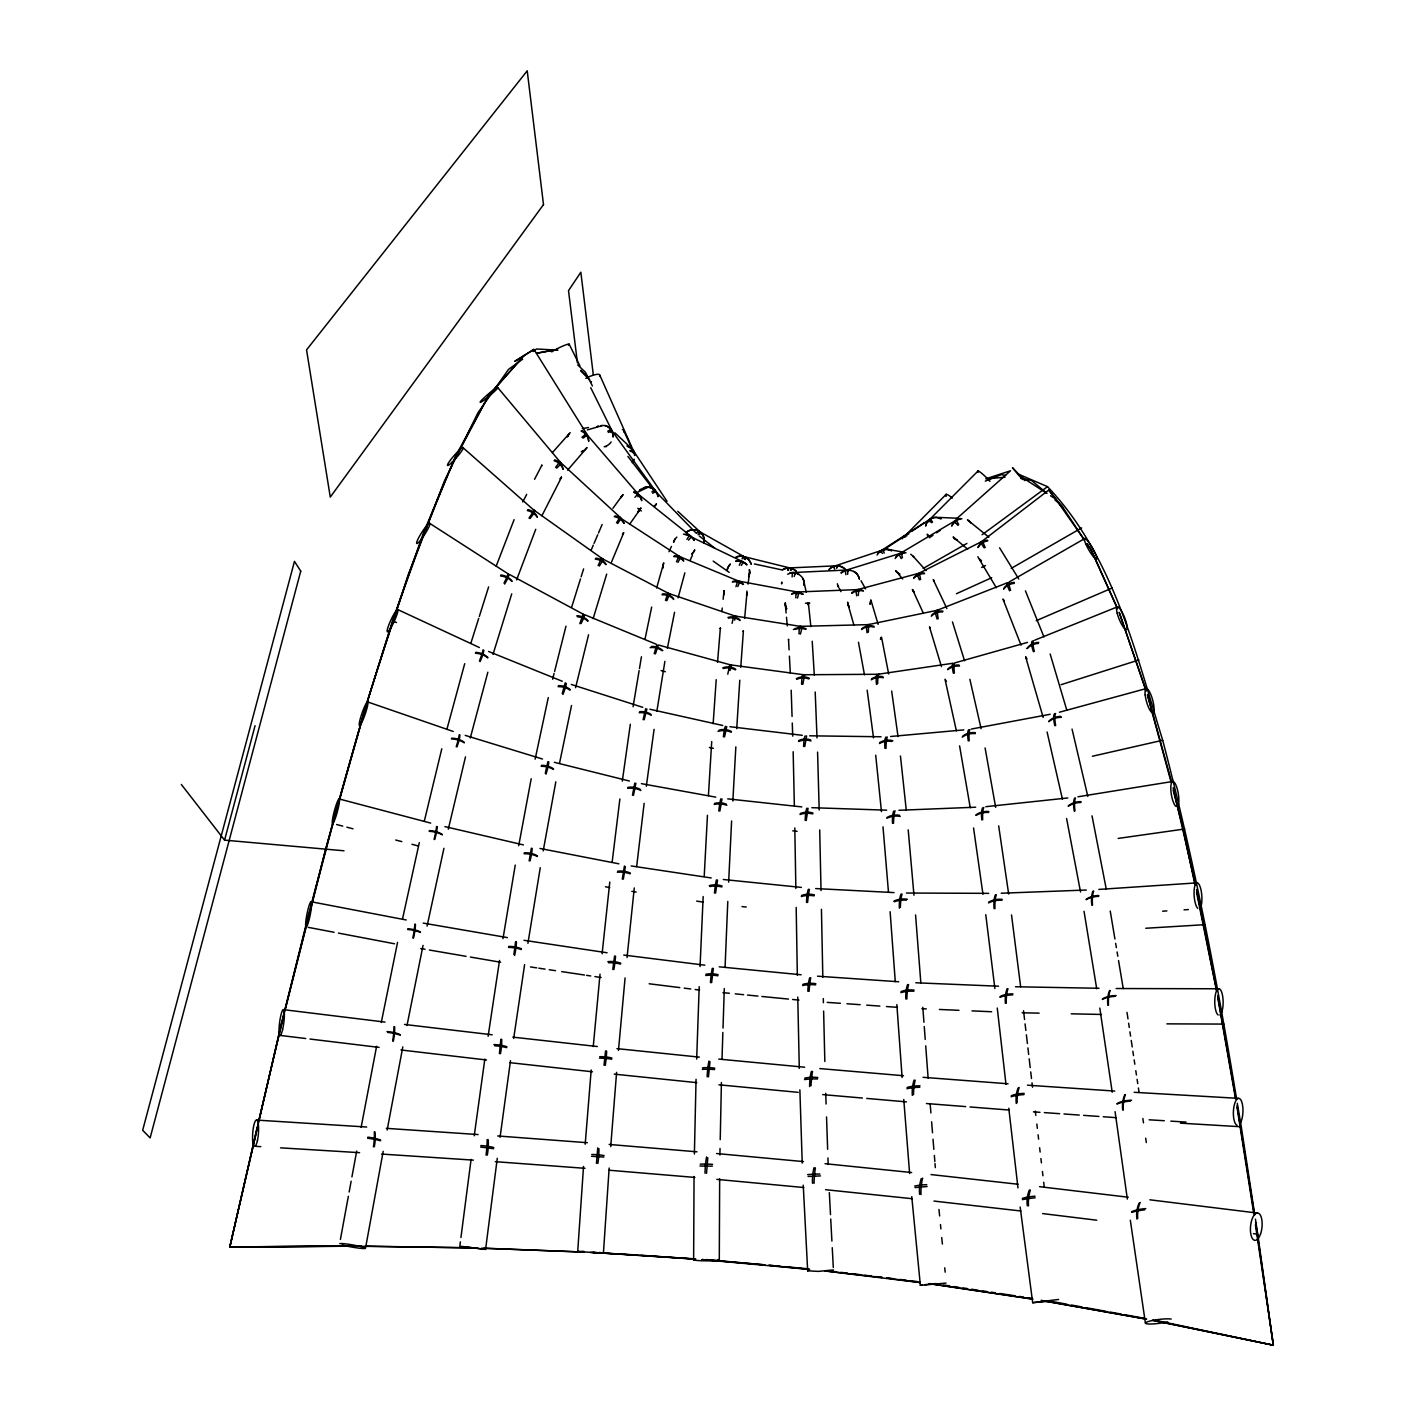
<?xml version="1.0" encoding="UTF-8"?>
<svg xmlns="http://www.w3.org/2000/svg" width="1416" height="1416" viewBox="0 0 1416 1416"><rect width="100%" height="100%" fill="white"/><g stroke="black" fill="none" stroke-linecap="round" stroke-linejoin="round"><path stroke-width="1.5" d="M792.11 576.932L792.429 572.56L847.83 569.993L848.131 571.48M719.293 1259.851L719.664 1178.696M693.628 1259.886L694.052 1176.484M845.848 574.666L845.423 571.25M802.111 627.005L800.447 634.067M787.862 570.542L788.022 567.975L836.785 565.798L836.998 567.25M719.912 1155.031L720.036 1148.447M720.231 1139.65L721.417 1082.514M694.389 1154.04L696.053 1079.275M677.786 511.3L700.867 532.611L700.053 534.097M722.018 1058.796L722.868 1032.459M723.01 1028.087L724.302 988.598M737.612 581.657L735.948 586.649M598.136 565.55L601.552 558.081M696.672 1059.097L699.203 986.669M725.08 967.075L727.789 901.443M700.053 966.562L703.168 896.523M728.638 882.133L731.612 820.961M500.857 1039.255L499.423 1053.628M646.917 708.956L644.156 719.77M704.212 876.469L707.451 815.28M740.78 561.78L739.294 565.25M732.851 800.978L735.842 746.851M708.425 795.615L711.717 741.595M733.93 617.695L733.86 615.818L732.054 623.323M736.727 728.638L739.789 680.211M635.89 783.296L633.501 795.261M707.788 1157.775L706.531 1173.333M599.18 1252.417L603.464 1253.16L577.71 1251.532L583.534 1166.412M603.411 1253.266L609.163 1168.041M713.151 723.7L716.213 679.68M740.745 667.379L743.4 631.005M625.341 866.539L623.341 879.159M610.721 1146.588L616.597 1072.355M585.197 1144.252L591.198 1069.983M596.437 1163.35L597.747 1147.845M717.54 662.369L720.355 628.138A11.753 9.664 4.4 0 0 720.479 628.828M618.473 1050.389L625.075 977.96M744.639 618.367L746.869 593.835M709.982 1061.717L708.478 1076.903M515.601 941.658L513.866 954.561M593.251 1046.53L600.03 974.173M604.03 1065.274L605.57 1050.938M798.943 593.304L798.996 592.26L797.527 598.012M627.04 957.535L634.28 887.938M721.859 611.57L722.231 608.03M723.134 599.269L724.036 590.614M806.235 820.501L808.076 808.253M583.18 614.225L579.817 623.677M602.101 953.8L609.8 882.009M636.669 866.504L644.138 803.368M612.774 969.482L614.579 956.048M713.363 968.367L711.611 982.704M531.336 848.237L529.159 860.822M612.155 862.096L619.889 798.96M804.766 746.551L806.624 735.878M484.626 1249.284L485.582 1249.408L497.281 1158.306M460.377 1241.85L459.811 1246.186L483.812 1249.195M460.943 1237.513L471.085 1159.403M743.135 558.258L743.17 556.417L791.19 568.276L790.995 570.56M748.037 584.153L749.613 572.046M565.214 682.813L562.24 693.575M500.06 1137.349L510.503 1060.69M646.333 786.252L654.086 729.329M795.243 574.259L795.35 572.807L794.181 576.489M474.236 1135.756L484.838 1059.062M622.297 781.136L630.332 724.249M717.523 880.009L715.576 893.089M802.801 684.353L804.624 674.866L729.806 664.777L727.771 674.211M513.689 1038.424L524.61 964.632M622.297 879.088L624.421 866.026M488.113 1036.282L499.547 960.437M547.868 761.666L545.302 773.295M881.071 552.435L880.504 551.072L930.1 519.088L932.56 521.885M656.847 711.381L664.9 661.343M527.92 943.339L540.257 867.707M502.999 938.631L515.247 865.07M633.076 706.726L639.112 670.635M639.448 668.653L641.43 656.794M722.036 798.96L721.753 800.553M726.744 726.55L725.895 730.745M721.558 801.651L719.877 811.085M632.456 795.19L634.81 783.101M365.487 1248.346L383.187 1151.332M543.195 850.928L555.815 781.827M340.406 1239.443L348.354 1196.308M349.15 1192.007L351.133 1181.227M351.929 1176.908L356.708 1151.031M518.716 845.671L531.195 778.747M387.152 1130.021L402.817 1046.867M361.133 1127.331L376.603 1046.3M743.028 562.807L743.276 561.94L689.238 535.974M406.994 1025.52L423.048 945.392M667.379 648.298L674.565 612.261M381.276 1022.511L397.56 942.383M739.364 582.843L739.86 581.604L678.937 556.293L678.671 557.231M559.585 762.923L571.533 705.522M644.988 639.253L651.679 607.039M535.142 759.171L548.275 697.575M427.083 926.117L443.934 848.308M725.594 732.143L724.532 736.94M402.587 918.683L419.313 842.573M643.094 719.682L645.661 708.673M257.464 1127.207L229.834 1246.93L352.743 1246.168L472.696 1247.797M258.933 1120.799L279.66 1030.99L325.839 848.326L368.585 696.991L408.056 575.091L444.429 480.944L477.882 412.87L508.556 369.364L522.592 359.186M734.621 620.137L735.824 616.296L667.998 593.198L665.449 600.384M257.234 1126.941L229.834 1246.93L352.549 1246.045M258.756 1120.552L284.05 1014.316M448.288 829.245L465.492 756.87M601.535 558.311L669.609 593.941M424.322 821.121L441.792 748.781M575.586 687.68L588.56 634.81M285.112 1010.086C331.645 826.13 376.762 640.421 451.899 465.599M680.353 557.851L677.928 562.435M552.647 679.202L554.099 673.379M554.594 671.467L565.975 626.208M344.017 850.786L224.578 840.148L255.057 725.718M470.271 738.019L487.847 672.211M730.036 670.529L731.399 665.131L658.971 645.147M678.087 597.835L684.848 572.843M446.872 729.399L464.714 663.661M654.21 653.75L656.812 644.581M836.75 565.816L836.679 568.365M617.712 523.548L620.898 518.557M656.635 587.994L663.095 565.179M593.145 618.597L606.685 574.135M493.016 654.369L511.725 593.87M524.309 355.381L488.927 394.905L455.386 456.483L423.26 533.407L392.551 620.721L363.576 713.735L335.875 811.209L308.617 914.347L281.713 1022.511L229.834 1246.93L361.346 1246.151M571.657 607.163L580.507 578.861M581.126 576.861L583.622 568.896M470.802 643.43L478.679 618.456M479.281 616.562L488.626 586.897M790.323 570.294L791.19 568.276M859.052 590.684L858.716 589.552L858.308 595.428M742.055 558.878L743.205 556.47M735.152 618.084L735.807 616.332M516.61 579.887L535.744 529.283M496.202 566.081L514.114 519.637M655.431 653.909L658.281 645.147M453.598 461.545L484.52 403.365M611.535 562.028L623.783 532.558M737.789 586.543L739.86 581.604M555.585 467.386L559.833 461.775M591.056 550.364L593.304 545.142M594.047 543.39L597.747 534.77M598.49 533.035L602.136 524.504M676.441 561.833L678.937 556.293M745.329 559.479L745.896 557.497L744.32 559.391M847.83 569.993L847.653 574.365M690.052 560.453L692.459 555.107M668.971 551.727L671.467 546.417M666.812 600.773L669.591 593.941M1051.468 1301.056L1032.689 1302.685L1058.602 1299.446M541.885 515.778L560.984 478.343M522.752 501.937L526.681 494.396M534.558 479.298L541.443 466.076M741.294 565.462L743.276 561.94M801.969 626.633L733.86 615.818M686.919 539.372L689.397 535.443M486.608 399.507L488.715 395.63L519.831 360.407M637.519 494.75L638.014 493.883L634.934 497.317M798.889 592.313L737.559 580.879M616.491 522.823L620.031 517.159M690.866 537.46L691.433 536.664L637.908 493.954M691.309 536.859L688.495 540.169M629.766 524.044L640.368 509.017M612.916 508.291L621.571 496.432M619.712 517.566L680.848 557.302M1048.707 489.989L1063.044 508.397L1048.707 490.078L980.916 542.116M567.568 470.165L585.905 448.943M552.523 452.465L568.276 434.712M904.258 536.575L946.207 494.326M928.223 520.911L978.084 470.944M637.943 496.768L639.519 495.335L638.386 496.273M585.587 434.393L586.366 433.632L581.941 437.279M698.088 534.664L700.867 532.628M956.402 518.929L1010.546 470.767L985.731 478.838L1005.041 477.263M531.903 350.672L533.92 349.363L587.41 435.031L582.985 438.163M982.085 534.735L1047.521 486.661C1113.082 555.55 1135.508 651.944 1162.695 740.249C1193.67 858.415 1216.84 978.474 1236.575 1098.975M533.106 351.54L536.611 348.991L557.922 350.141M533.797 349.451L514.716 361.399L516.911 360.071M929.356 537.779L932.985 535.283M936.613 532.805L940.242 530.327M745.719 557.585L698.637 531.071M911.939 531.106L924.152 523.035M880.646 551.762L905.532 535.496M530.982 351.256L517.371 359.788M901.284 558.612L898.859 554.187L956.172 520.15L958.685 524.486M1011.219 568.382L1081.629 527.903M1009.679 581.657L1084.886 538.469M923.126 568.471L966.88 543.443M917.657 573.905L982.97 540.947M981.624 567.462L985.465 565.533M833.458 1269.94L818.183 1271.391L808.058 1270.825M635.395 493.281L650.351 486.077L696.07 533.089M920.276 1285.303L922.028 1285.002M956.437 593.729L991.731 577.693M1036.211 620.686L1112.144 588.029M985.306 481.121L1001.342 474.608L1005.643 475.44M1034.689 640.191L1117.472 606.827M936.047 610.721L1007.254 582.826M834.661 569.144L833.741 566.365L883.053 549.904L884.221 553.143M1061.044 684.707L1138.871 659.962M845.051 570.524L901.319 553.036L901.904 554.435M587.357 429.915L602.048 425.685M955.464 662.706L1027.467 642.404M880.504 551.072L882.522 553.461M1059.451 712.213L1146.358 688.53M856.291 589.959L919.834 573.038M1092.409 756.25L1162.695 740.249M867.105 624.863L937.87 610.172M971.358 729.045L1050.176 714.284M582.295 428.659L588.49 427.526M536.469 353.327L557.125 349.522M536.682 353.168L557.267 349.486M946.047 1283.091L920.365 1285.339L911.762 1196.644M1077.948 796.783L1172.749 781.455M879.301 674.069L952.614 663.308M1118.162 838.431L1184.732 828.98M985.784 806.695L1067.806 797.951M925.002 1284.666L936.365 1283.586M915.019 1187.599L927.161 1186.502M890.611 736.497L963.836 729.895M1098.816 889.425L1196.892 882.876M1162.625 911.196L1166.89 910.913M1184.059 909.815L1188.36 909.55M820.466 1175.917L808.111 1176.466M1145.739 928.259L1205.193 924.648M796.429 592.03L858.716 589.552M898.93 810.288L975.677 807.209M805.438 603.234L809.74 603.057M1001.2 893.231L1086.267 890.027M799.952 626.368L869.105 624.615M712.337 1166.147L699.964 1166.023M878.752 674.264L802.943 674.759A12.001 1.434 89.7 0 0 801.598 684.282M365.647 1246.151L477.44 1248.027M906.417 893.036L988.687 893.354M1116.162 988.527L1218.592 988.775M1166.872 1023.857L1223.937 1024.087M809.704 735.807L881.035 736.763M1015.502 986.757L1099.011 988.28M1022.122 1012.794L1039.149 1013.148M1071.257 1013.821L1101.436 1014.458M483.9 1248.204L583.87 1252.063M583.835 1251.337L577.71 1251.532M811.793 807.686L886.646 810.164M472.785 1247.885L477.05 1247.956M481.511 1248.204L584.047 1252.098M915.78 982.775L998.563 986.209M939.127 517.424L958.473 518.274M921.905 1008.688L926.259 1008.882M939.339 1009.449L958.951 1010.316M972.013 1010.882L991.625 1011.75M815.687 888.558L894.027 892.593M603.889 1157.084L591.534 1156.27M590.49 1252.434L636.864 1254.983M1134.163 1092.302L1238.292 1098.338M1180.431 1123.153L1241.283 1126.782L1254.788 1214.875M1149.137 1119.808L1164.306 1120.729M1170.82 1121.136L1186.006 1122.074M256.402 1146.376L260.792 1146.641M280.545 1147.845L359.593 1152.677M256.916 1120.109L366.691 1127.03M695.61 1258.895L592.755 1252.417L695.539 1259.16L641.236 1255.266M702.088 1259.585L809.598 1269.426M1027.467 1085.187L1114.746 1091.063M381.577 1154.058L473.369 1160.129M817.51 976.19L898.7 981.766M386.32 1128.34L478.13 1134.57M827.227 1002.386L840.396 1003.307M846.98 1003.767L860.149 1004.687M866.716 1005.148L879.885 1006.086M886.469 1006.546L897.443 1007.325M1033.45 1111.825L1039.999 1112.303M1044.353 1112.604L1059.628 1113.684M1064 1113.985L1079.275 1115.065M1083.629 1115.365L1098.905 1116.445M1103.276 1116.746L1116.357 1117.667M497.706 1135.968L587.357 1142.712M495.335 1161.669L584.967 1168.324M923.02 1077.311L1008.05 1083.771M926.418 1103.524L965.659 1106.604M970.013 1106.958L1009.254 1110.038M609.145 1144.447L697.008 1151.81M609.199 1170.236L694.867 1177.422M819.775 1068.584L903.514 1075.717M702.141 1259.532L764.534 1264.842M822.714 1094.603L862.379 1098.037M866.769 1098.427L906.435 1101.878M706.549 1259.585L764.923 1264.877M769.242 1265.267L780.057 1266.258M784.375 1266.647L795.19 1267.621M799.527 1268.01L808.164 1268.807M716.567 1153.527L803.509 1161.598M716.832 1179.369L803.775 1187.528M718.762 1059.097L804.642 1067.204M718.939 1084.798L798.199 1092.355M719.257 966.827L801.137 974.774M722.974 992.651L729.346 993.271M735.223 993.855L743.648 994.687M747.506 995.059L757.967 996.085M761.826 996.475L788.482 999.077M792.588 999.484L798.96 1000.103M768.8 1265.267L809.421 1269.355M723.31 879.495L801.385 887.407M742.019 906.594L746.232 907.019M825.068 1163.687L911.638 1172.537M616.951 1048.619L699.38 1057.132M614.279 1074.142L696.814 1082.656M825.581 1189.688L912.134 1198.697M727.736 798.872L801.828 806.908M792.73 830.838L797.084 831.316M510.043 1062.69L592.472 1071.788M512.804 1037.132L597.322 1046.53M931.02 1174.572L1017.98 1184.236M480.608 1147.031L493.635 1148.73M933.94 1201.069L1020.883 1210.999M400.958 1049.982L486.52 1059.982M826.519 1271.09L881.991 1277.551M729.913 726.691L802.288 735.311M404.463 1024.441L492.202 1034.795M1039.592 1186.679L1128.269 1197.228M279.819 1035.379L305.714 1038.512M310.016 1039.043L379.063 1047.398M827.687 1270.772L836.413 1271.816M840.785 1272.347L847.334 1273.126M851.706 1273.657L860.432 1274.701M864.804 1275.232L871.353 1276.028M875.707 1276.542L882.256 1277.338M886.628 1277.851L893.177 1278.648M899.726 1279.427L906.275 1280.223M910.647 1280.754L917.196 1281.533M283.607 1009.661L384.993 1022.087M1042.654 1213.583L1096.71 1220.203M824.909 1270.966L920.329 1282.577L888.398 1278.294M1149.88 1199.812L1256.877 1212.999M473.245 1247.885L464.696 1246.823M623.748 955.057L704.832 965.181M649.148 983.766L679.822 987.607M684.193 988.138L690.778 988.97M695.168 989.518L699.539 990.067M473.068 1247.815L485.582 1249.39M1253.39 1233.672L1257.744 1234.221L1273.338 1345.2L1152.358 1320.261M530.487 966.933L536.717 967.871M538.806 968.19L545.036 969.128M549.196 969.748L555.426 970.668M561.656 971.606L584.507 975.022M586.578 975.341L590.72 975.96M594.879 976.58L601.092 977.518M631.164 865.937L711.186 877.955M631.819 891.372L636.138 892.027M696.672 901.125L703.15 902.098M523.991 940.295L607.092 952.773M934.648 1283.639L939.003 1284.294M943.339 1284.949L949.835 1285.923M954.189 1286.578L958.526 1287.233M962.862 1287.887L967.199 1288.542M971.535 1289.215L978.049 1290.188M982.385 1290.843L986.74 1291.498M991.076 1292.153L995.413 1292.808M999.749 1293.463L1014.936 1295.764M1019.272 1296.419L1023.626 1297.074M1027.963 1297.729L1032.299 1298.383M1032.919 1299.162L929.002 1283.622L1032.476 1299.038M1041.574 1300.472L1145.845 1319.092M1041.203 1300.472L1146.659 1319.128M420.764 948.561L425.066 949.286M429.384 950.03L466.076 956.331M470.395 957.057L500.627 962.243M423.225 923.09L507.388 937.604M887.425 549.32L903.514 552.151M641.377 783.632L715.753 797.137M1047.486 1300.667L1066.991 1304.225M1071.31 1305.003L1082.143 1306.986M1086.479 1307.764L1105.985 1311.322M1110.321 1312.101L1121.153 1314.066M1125.49 1314.862L1144.978 1318.402M1155.81 1320.385L1273.338 1345.2L1255.603 1222.309M308.175 927.338L334.087 932.277M338.424 933.091L394.568 943.782M311.219 901.762A12.886 1.681 -78.8 0 1 308.599 921.621A12.886 1.681 -78.8 0 1 306.033 919.674A12.886 1.681 -78.8 0 1 311.219 901.762L406.215 919.975M1020.706 478.343L1031.45 480.431L1046.53 492.963M605.464 886.752L609.73 887.584M539.938 848.45L618.88 863.813M1153.013 1320.385L1273.338 1345.2L1255.426 1224.858M754.374 563.957L781.667 569.851M649.82 709.239L722.726 725.47M709.327 747.453L713.363 748.356M444.925 826.608L523.407 844.892M554.346 762.321L629.394 781.03M336.636 824.519L342.761 826.13M346.849 827.192L352.973 828.803M395.719 840.024L401.808 841.617M411.95 844.29L418.039 845.883M339.203 798.96A12.691 1.54 -75 0 1 335.433 817.988A12.691 1.54 -75 0 1 333.008 816.678A12.691 1.54 -75 0 1 339.203 798.96L430.712 823.103M661.13 670.582L665.378 671.75M465.209 735.364L542.47 759.029M571.321 684.459L642.758 707.327M367.771 701.982A12.514 1.646 -70.9 0 1 362.602 720.726A12.514 1.646 -70.9 0 1 360.354 718.514A12.514 1.646 -70.9 0 1 367.771 701.982L453.226 731.47M488.538 651.449L562.24 681.255M585.18 614.933L656.174 644.192M1018.334 474.112L1047.521 486.661M807.686 1271.143L803.244 1185.174M397.648 609.535L479.351 647.519M392.551 620.721L396.533 622.562M509.849 574.701L584.401 614.827M429.968 523.531L508.857 574.312A12.036 2.053 -57.3 0 1 504.592 584.065M1020.139 476.059L1046.955 493.405M1050.513 495.724L1055.876 499.193L1084.408 540.009M713.168 561.108L729.187 572.347M533.726 509.972L602.968 559.143M699.309 536.009L714.797 548.169M637.855 508.238L641.306 510.999M967.517 519.902L988.881 537.195M1054.92 499.919L1061.611 505.494L1084.55 540.169M953.11 537.036L967.712 549.231M462.855 447.544L534.788 510.946M559.993 461.935L621.482 518.557M614.88 432.8L631.005 447.934M577.675 364.939L585.41 372.231L592.401 385.949M580.808 370.266L588.472 377.806M580.631 370.744L589.817 380.001M1022.812 479.511L1021.75 478.396M958.066 525.425L954.225 521.495L955.198 522.716M1021.202 477.829L1019.007 475.457M1018.458 474.873L1012.475 467.723L1024.848 480.573M913.426 556.612L926.082 570.63M901.319 553.036L902.452 557.762M898.594 574.223L902.718 578.967M586.189 433.739L639.377 495.494M655.59 492.272L627.908 456.448M497.582 387.382L560.789 462.731M788.039 567.958L788.376 569.834M181.319 784.429L224.578 840.148M611.305 429.986L656.104 491.865M1086.886 543.567L1090.603 548.895L1117.383 608.331M633.147 450.306L667.042 501.335M1086.975 543.815L1091.807 551.107L1117.578 608.756M999.59 547.833L1018.777 579.02M979.66 559.922L996.351 587.746M860.999 580.719L865.583 588.914M839.245 588.383L840.98 591.658M569.179 344.159L579.94 365.93M590.72 387.701L612.261 431.261M930.595 520.504L930.082 519.265M933.834 580.932L946.862 608.526M912.506 589.516L923.374 613.252M623.624 430.393L630.598 445.633M1119.171 612.296L1146.093 690.353M1119.348 612.739L1146.075 691.167M599.888 375.346L634.085 452.288M1025.432 590.861L1043.946 636.917M883.088 550.01L883.442 550.93M1002.935 599.021L1021.06 645.183M833.741 566.365L834.236 567.851M1147.473 694.46L1171.386 781.331M1147.456 695.309L1170.979 781.685M952.472 621.925L964.562 660.776M929.728 627.731L941.463 666.635M870.822 599.782L878.132 624.35M1050.159 654.033L1066.85 710.336M1025.644 656.9L1043.167 717.452M847.972 604.19L853.937 625.235M1173.121 787.703L1195.582 885.265M1173.174 790.146L1182.519 826.094L1194.732 883.832M1072.054 729.098L1087.824 796.429M1196.555 889.496L1216.822 991.2M1047.097 732.019L1062.46 799.314M969.872 679.291L981.111 728.691M945.003 679.22L956.384 730.833M1196.538 892.399L1216.574 990.935M803.704 580.401L806.2 592.171M1217.672 995.537L1235.92 1098.905M1092.019 815.846L1106.303 889.319M881.513 637.094L888.664 673.945M1066.602 818.519L1080.532 892.009M858.468 642.245L864.468 674.795M985.093 747.949L995.66 807.35M1217.707 997.395L1235.495 1098.621M1237.018 1107.241L1253.815 1213.901M1237.053 1105.365L1254.24 1213.636M959.588 745.896L970.261 807.793M1237.301 1103.259L1241.283 1126.782M1110.233 911.037L1114.923 939.02M1115.649 943.339L1116.374 947.64M1117.1 951.941L1117.808 956.26M1118.534 960.561L1123.242 988.563M1084.037 911.302L1096.71 988.793M1255.443 1219.176L1257.744 1234.221M1126.994 1012.405L1127.986 1018.883M1128.623 1023.202L1129.278 1027.52M1129.933 1031.822L1130.588 1036.14M1131.242 1040.459L1132.216 1046.937M1132.871 1051.256L1133.508 1055.575M1134.163 1059.894L1134.818 1064.213M1135.791 1070.691L1136.446 1075.01M1137.101 1079.328L1137.756 1083.647M1138.393 1087.966L1139.048 1092.285M1099.807 1008.068L1112.215 1092.214M1130.322 1220.22L1145.402 1323.004M998.669 825.847L1008.67 894.045M1142.871 1118.481L1143.491 1122.853M1145.686 1138.181L1146.323 1142.553M973.553 827.953L982.97 894.293M1115.065 1111.613L1127.348 1199.087M891.673 691.061L898.027 736.532M867.176 690.176L873.513 737.842M1020.157 1207.016L1032.689 1302.702M1011.52 914.984L1020.635 986.704M985.766 914.683L994.882 988.545M577.427 362.868L568.506 290.652L580.843 272.208L593.322 374.974M1023.538 1010.776L1024.564 1019.52M1025.078 1023.892L1025.857 1030.441M1026.37 1034.813L1027.397 1043.539M1027.91 1047.911L1028.671 1054.46M1029.184 1058.832L1030.211 1067.575M1030.724 1071.93L1031.503 1078.496M1032.016 1082.851L1032.53 1087.223M1035.308 1111.118L1035.804 1115.436M1036.831 1124.056L1037.344 1128.357M1038.105 1134.835L1038.601 1139.137M1039.627 1147.757L1040.14 1152.075M1040.902 1158.536L1041.415 1162.855M1042.424 1171.475L1042.937 1175.776M1043.698 1182.254L1044.212 1186.555M997.253 1008.033L1005.997 1084.426M1008.776 1108.25L1017.98 1187.9M900.452 756.002L906.293 810.271M810.855 626.598L808.377 602.844A11.558 10.496 -5.8 0 1 808.235 605.075A11.558 11.151 -11.9 0 0 808.377 602.756M875.707 755.224L881.46 811.669M938.967 1209.459L939.622 1215.955M940.472 1224.592L940.897 1228.911M941.746 1237.566L942.383 1244.044M944.737 1267.833L945.162 1272.152M785.331 604.296L786.11 612.951M786.5 617.27L787.296 625.925M908.205 829.865L913.975 895.231M883 826.838L888.469 892.168M930.188 1104.179L930.896 1112.958M931.604 1121.773L932.507 1132.782M933.02 1139.207L933.852 1149.35M934.348 1155.421L934.843 1161.509M935.003 1163.545L935.339 1167.616M903.762 1099.453L909.621 1173.528M915.568 914.948L920.825 982.757M922.807 1007.342L923.94 1022.281M924.259 1026.565L925.214 1039.397M925.71 1045.84L928.135 1078.196M890.115 911.709L895.284 981.642M896.841 1004.563L902.116 1077.505M812.218 641.271L814.306 675.078M829.334 1192.626L830.502 1214.645M830.732 1219.052L831.9 1241.089M832.254 1247.691L833.298 1267.515M789.066 649.82L788.5 639.236A11.788 9.753 -3.4 0 0 788.606 639.926M789.402 656.157L790.287 673.06M815.191 692.017L817.032 737.913M825.723 1093.276L826.094 1104.002M826.537 1116.923L827.634 1149.279M827.935 1157.934L828.165 1164.43M791.19 690.229L792.057 716.461M792.27 723.01L792.712 736.125M799.863 1089.842L802.235 1163.102M817.581 752.091L819.191 810.005M823.298 998.581L823.404 1002.74M823.616 1011.095L824.838 1061.522M793.155 751.719L794.358 805.58M821.439 909.32L822.82 977.235M819.705 829.935L821.032 890.575M797.757 997.059L799.297 1068.425M794.801 827.935L795.863 888.522M796.181 907.444L797.332 975.323M623.783 430.694A10.514 3.859 -24.6 0 1 623.748 431.898M622.385 429.561A10.514 3.859 -24.6 0 1 622.739 429.685M628.297 447.084A10.797 9.416 -24.5 0 1 634.757 455.049M633.625 459.811A10.797 9.416 -24.5 0 1 632.386 461.651M902.222 538.859A10.886 9.646 37.3 0 1 906.877 534.876M585.835 378.355A10.762 2.708 -24 0 1 596.171 374.461A10.762 2.708 -24 0 1 599.658 375.948M591.463 381.63A10.762 2.708 -24 0 1 590.773 381.948M630.722 451.545A10.797 2.478 -24 0 1 633.448 453.403M629.678 450.784A10.797 2.212 -33.7 0 1 632.403 452.27M626.899 445.987A10.797 10.231 -48.5 0 1 634.687 455.492M634.102 459.226A10.797 10.231 -48.5 0 1 632.279 462.59M600.632 425.685A11.062 10.443 -48.6 0 1 613.04 436.889M611.128 441.987A11.062 10.443 -48.6 0 1 604.172 446.748M639.82 490.379A11.062 10.708 -45.9 0 1 658.033 496.627M656.139 504.061A11.062 10.708 -45.9 0 1 654.033 506.379M686.211 532.487A11.08 10.886 -35.7 0 1 704.071 543.001A11.08 10.974 65.2 0 0 686.034 532.416M782.446 569.798A11.098 10.992 25.9 0 1 796.27 571.25A11.098 11.045 -42.7 0 0 782.552 569.745M829.316 569.126A11.098 10.903 48 0 1 845.405 569.675M905.585 535.903A10.886 1.31 56.8 0 1 906.789 535.938M878.097 553.214A11.116 10.708 55.9 0 1 891.39 550.753M903.744 537.372A10.886 2.018 44.7 0 1 905.55 536.983M946.136 496.467A10.868 2.195 44.7 0 1 952.348 498.078M903.337 537.354A10.886 10.231 56.9 0 1 908.807 533.92M929.038 536.133A11.116 10.425 56.9 0 1 927.515 534.31M940.684 518.858A11.116 10.425 56.9 0 0 925.622 526.079A11.133 10.655 -84.5 0 1 941.321 518.663M551.691 351.911A11.045 1.31 -26.4 0 1 564.524 345.345A11.045 1.31 -26.4 0 1 568.418 345.274M608.278 432.393A11.045 1.027 -26.4 0 1 611.11 432.482M596.933 426.623A11.08 10.638 78.8 0 1 598.295 425.933M605.004 425.526A11.08 10.638 78.8 0 1 613.057 436.748M606.49 446.483A11.08 10.638 78.8 0 1 605.783 446.748M567.745 436.553A11.346 10.868 78.5 0 1 569.303 433.809M581.958 430.623A11.346 10.868 78.5 0 1 588.702 440.765M586.79 447.598A11.346 10.868 78.5 0 1 581.286 451.81M607.765 431.225A11.045 1.151 -36 0 1 610.986 430.464M652.688 493.264A11.062 0.938 -36 0 1 655.555 492.538M639.377 490.379A11.062 10.832 74.9 0 1 640.528 489.334M643.926 487.529A11.062 10.832 74.9 0 1 657.927 496.432M656.458 503.99A11.062 10.832 74.9 0 1 654.493 506.397M621.146 497.423A11.31 11.062 74.6 0 1 622.969 494.821M633.855 491.848A11.31 11.062 74.6 0 1 641.749 500.202M640.811 508.043A11.31 11.062 74.6 0 1 637.802 511.707M651.856 491.954A11.062 1.044 -47.3 0 1 654.21 491.228M696.76 533.319A11.08 0.92 -60.7 0 1 698.389 532.664M675.308 538.77A11.31 11.204 64.7 0 0 673.574 542.363A11.293 10.815 25 0 1 676.883 537.124M683.432 534.221A11.31 11.204 64.7 0 1 694.159 540.009M694.654 550.098A11.31 11.204 64.7 0 1 691.84 553.957M730.284 564.099A11.31 11.275 20.9 0 0 727.134 570.489A11.31 10.939 7.6 0 1 730.249 564.329M735.86 561.037A11.31 11.275 20.9 0 1 746.834 564.63M748.621 576.701A11.31 11.275 20.9 0 0 749.347 569.621A11.31 10.939 7.6 0 1 748.639 576.595M802.854 578.436A11.328 11.275 -42.2 0 1 804.111 585.445A11.328 10.956 -12.1 0 0 787.632 574.241M789.774 573.038A11.328 11.275 -42.2 0 1 799.067 574.347M828.98 569.639A11.116 10.974 -64.8 0 1 846.095 570.223M853.795 571.374A11.346 11.204 -64.5 0 1 859.317 578.879M838.449 586.755A11.346 11.204 -64.5 0 1 837.352 583.746M841.051 572.772A11.346 11.204 -64.5 0 1 850.007 570.099M877.053 555.09A11.116 10.832 -76.4 0 1 891.832 550.647M910.718 554.275A11.363 11.062 -76.3 0 1 913.568 557.019M899.921 574.153A11.363 11.062 -76.3 0 1 895.691 570.648M895.832 557.037A11.363 11.062 -76.3 0 1 904.753 552.488M928.524 536.292A11.133 10.655 -84.5 0 1 927.108 534.434M967.871 520.238A11.381 10.886 -84.4 0 1 970.19 522.362M957.287 540.151A11.381 10.886 -84.4 0 1 953.605 537.248M951.729 525.832A11.381 10.886 -84.4 0 1 960.455 518.539M928.737 521.885A11.116 1.257 44.8 0 1 931.763 522.734M978.137 472.36A11.116 1.451 44.8 0 1 980.668 472.484A11.116 1.451 44.8 0 1 989.961 481.316M582.861 450.996A11.328 10.337 42 0 1 582.153 451.262M567.427 436.871A11.328 10.337 42 0 1 570.259 432.588M581.091 431.048A11.328 10.337 42 0 1 588.702 441.438M586.879 447.828A11.328 10.337 42 0 1 586.419 448.394M561.479 477.192A11.594 10.532 41.8 0 1 559.957 478.856M541.585 465.988A11.594 10.532 41.8 0 1 541.85 465.262M554.753 459.793A11.594 10.532 41.8 0 1 563.143 469.121M640.846 508.202A11.31 10.62 36.3 0 1 637.873 511.601M620.757 497.936A11.31 10.62 36.3 0 1 622.898 494.821M633.749 492.379A11.31 10.62 36.3 0 1 641.714 500.698M623.394 533.071A11.54 10.815 36.2 0 1 622.456 534.31M614.916 515.884A11.54 10.815 36.2 0 1 624.137 523.247M694.672 550.151A11.293 10.815 25 0 1 691.875 553.815M684.972 534.593A11.293 10.815 25 0 1 694.141 540.381M663.148 567.55A11.523 11.027 24.9 0 1 663.75 562.895A11.523 10.266 15.5 0 0 663.219 567.816M674.317 555.815A11.523 11.027 24.9 0 1 683.574 560.4M735.807 561.356A11.31 10.939 7.6 0 1 746.798 564.878M746.958 593.021A11.523 11.133 7.7 0 1 746.533 595.357A11.523 10.425 5.4 0 0 746.869 591.056M724.213 594.596A11.523 11.133 7.7 0 1 723.948 591.428M732.886 581.321A11.523 11.133 7.7 0 1 743.524 584.33M786.659 608.933A11.558 11.151 -11.9 0 1 785.367 602.791M792.199 593.41A11.558 11.151 -11.9 0 1 803.226 594.154M841.263 573.002A11.346 10.886 -28.8 0 1 859.388 578.967M838.679 587.251A11.346 10.886 -28.8 0 1 837.67 585.162M870.61 601.11A11.576 11.098 -28.5 0 1 870.026 604.26M848.892 606.49A11.576 11.098 -28.5 0 1 847.724 602.72M851.936 592.649A11.576 11.098 -28.5 0 1 862.769 590.348M912.913 556.028A11.381 10.762 -40.9 0 1 913.886 557.214M899.461 573.852A11.381 10.762 -40.9 0 1 895.85 571.055M895.16 558.541A11.381 10.762 -40.9 0 1 906.028 552.824M933.286 579.551A11.629 10.974 -40.7 0 1 933.763 581.056M914.24 592.189A11.629 10.974 -40.7 0 1 912.453 589.64M914.01 577.48A11.629 10.974 -40.7 0 1 924.152 572.984M968.491 520.504A11.417 10.62 -49.4 0 1 971.128 523.194M956.632 539.868A11.417 10.62 -49.4 0 1 953.605 537.62M951.941 525.902A11.417 10.62 -49.4 0 1 961.924 518.752M981.323 560.825A11.682 10.832 -49.1 0 1 977.854 556.718M977.89 547.337A11.682 10.832 -49.1 0 1 987.306 540.08M560.471 462.802A11.576 1.381 -40.1 0 1 556.647 468.165M561.479 477.086A11.594 9.576 27.7 0 1 560.506 478.059M541.549 465.758A11.594 9.576 27.7 0 1 541.815 465.121M554.045 460.696A11.594 9.576 27.7 0 1 563.019 469.156M527.867 509.548A11.824 9.664 27.5 0 1 537.319 516.911M623.341 533.035A11.54 9.983 23.1 0 1 622.881 533.602M614.243 516.681A11.54 9.983 23.1 0 1 623.89 523.336M595.8 558.152A11.771 10.107 23 0 1 606.083 564.329M673.697 556.559A11.523 10.266 15.5 0 1 683.698 561.196M662.493 593.853A11.753 10.408 15.5 0 1 673.52 598.543M724.16 594.136A11.523 10.425 5.4 0 1 723.965 591.162M732.32 582.1A11.523 10.425 5.4 0 1 743.099 584.525M743.258 630.74A11.753 10.585 5.4 0 1 742.993 631.447M720.39 628.615A11.753 10.585 5.4 0 1 720.302 627.872M728.036 617.394A11.753 10.585 5.4 0 1 739.825 619.642M795.845 597.906A11.54 0.903 87.8 0 1 796.978 593.959M786.623 608.579A11.558 10.496 -5.8 0 1 785.367 602.809M791.526 594.331A11.558 10.496 -5.8 0 1 802.606 594.348M793.367 629.589A11.788 10.655 -5.7 0 1 806.093 628.793M856.769 595.835A11.558 1.08 75.2 0 1 857.087 591.269M920.665 579.622A11.594 0.885 75.2 0 1 920.4 574.011M870.628 600.827A11.576 10.443 -16.4 0 1 870.079 603.8M849.299 607.057A11.576 10.443 -16.4 0 1 847.653 602.154M851.848 593.339A11.576 10.443 -16.4 0 1 863.459 591.127M880.929 637.643A11.824 10.62 -16.2 0 1 880.54 639.147M861.955 628.527A11.824 10.62 -16.2 0 1 873.814 626.261M919.373 579.852A11.594 1.133 63.2 0 1 918.347 574.56M985.2 547.514A11.629 0.92 63.2 0 1 983.412 541.39M933.498 579.87A11.629 10.337 -24.9 0 1 933.905 581.286M913.922 591.676A11.629 10.337 -24.9 0 1 912.577 589.906M913.727 578.471A11.629 10.337 -24.9 0 1 924.595 573.675M930.223 628.173A11.877 10.496 -24.7 0 1 929.462 626.881A11.877 9.646 -17 0 0 929.923 627.483M931.551 615.287A11.877 10.496 -24.7 0 1 942.932 611.11M984.244 547.939A11.629 1.062 52.3 0 1 982.297 542.965M981.412 560.559A11.682 10.16 -31 0 1 979.111 558.736M978.067 547.532A11.682 10.16 -31 0 1 987.908 540.806M1004.28 600.703A11.965 10.319 -30.8 0 1 1003.378 599.534M1003.661 588.596A11.965 10.319 -30.8 0 1 1014.175 582.348M534.629 510.521A11.806 1.841 -48.7 0 1 529.991 518.575M533.708 509.778A11.806 1.009 -54.7 0 1 529 518.114M602.561 558.948A11.771 1.274 -54.7 0 1 599.322 566.028M527.336 510.556A11.824 8.638 21.1 0 1 537.142 517.176M500.892 574.985A12.054 8.638 21 0 1 512.203 581.286M595.251 559.143A11.771 9.116 17.3 0 1 605.836 564.63M576.878 615.73A12.001 9.169 17.2 0 1 588.012 620.721M661.98 594.808A11.753 9.452 11.5 0 1 673.715 599.464M651.36 646.492A11.983 9.523 11.5 0 1 662.812 650.634M728.355 618.137A11.753 9.664 4.4 0 1 740.09 620.562M722.886 667.75A11.983 9.753 4.4 0 1 735.754 669.237M799.031 633.961A11.771 1.168 88.6 0 1 800.288 626.881M868.38 632.226A11.806 0.956 88.6 0 1 869.247 624.757M795.119 629.43A11.788 9.753 -3.4 0 1 805.686 629.377M796.341 678.671A12.001 9.859 -3.3 0 1 809.332 678.229M880.894 637.731A11.824 9.753 -10.8 0 1 880.433 639.094M861.583 629.536A11.824 9.753 -10.8 0 1 874.168 627.164M871.548 678.848A12.054 9.841 -10.6 0 1 882.929 676.724M867.07 632.757A11.806 1.611 78.3 0 1 867.371 625.058M938.188 618.845A11.841 1.398 78.3 0 1 938.543 611.075M931.285 616.243A11.877 9.646 -17 0 1 942.631 611.924M946.419 681.308A12.124 9.735 -16.8 0 1 945.605 680.158M948.012 668.812A12.124 9.735 -16.8 0 1 959.004 665.024M937.091 619.04A11.841 1.965 68.6 0 1 936.224 610.774M1010.582 590.313A11.912 1.735 68.6 0 1 1009.289 582.029M1009.573 590.773A11.912 2.301 60.1 0 1 1007.803 582.755M1003.643 589.18A11.965 9.452 -21.5 0 1 1014.316 583.321M1026.936 658.989A12.231 9.523 -21.3 0 1 1025.803 657.272M1026.989 648.386A12.231 9.523 -21.3 0 1 1038.742 642.386M507.937 573.675A12.036 1.186 -61.8 0 1 503.99 583.144M584.348 614.703A12.001 1.469 -61.7 0 1 581.056 623.624M500.503 575.958A12.054 7.699 17.4 0 1 511.565 581.056M475.723 652.351A12.266 7.629 17.3 0 1 487.83 657.537M577.285 616.756A12.001 8.16 14 0 1 587.782 621.164M558.417 685.68A12.213 8.124 13.9 0 1 570.223 689.592M650.121 647.625A11.983 8.496 9.3 0 1 661.962 650.617M639.519 711.735A12.178 8.496 9.3 0 1 650.9 714.301M723.275 668.511A11.983 8.726 3.8 0 1 735.435 669.874M719.098 730.107A12.178 8.744 3.8 0 1 731.452 731.506M877.637 683.804A12.036 1.204 89.7 0 1 878.823 674.281M796.712 679.308A12.001 8.85 -2.1 0 1 808.979 678.954M798.854 740.48A12.213 8.868 -2 0 1 810.572 739.842M876.522 684.441A12.036 2.035 81.7 0 1 877.017 674.405M954.402 673.06A12.089 1.805 81.7 0 1 954.65 663.007M871.247 679.822A12.054 8.868 -7.7 0 1 883.389 677.751M879.672 742.621A12.284 8.903 -7.6 0 1 892.841 740.745M953.375 673.237A12.089 2.567 74.2 0 1 953.163 663.325M1034.317 651.378A12.178 2.319 74.2 0 1 1033.503 640.705M947.729 669.733A12.124 8.797 -12.5 0 1 959.517 666.016M962.508 736.373A12.355 8.815 -12.4 0 1 975.376 732.709M1033.45 651.732A12.178 3.062 68 0 1 1032.264 641.147M1026.582 658.157A12.231 8.62 -16.1 0 1 1025.839 657.13M1027.237 648.563A12.231 8.62 -16.1 0 1 1038.459 643.395M1048.99 721.063A12.479 8.62 -15.9 0 1 1060.779 716.39M483.776 650.174A12.248 2.071 -65.1 0 1 480.059 661.608M475.422 653.219A12.266 6.779 15.1 0 1 487.688 657.909M451.633 738.178A12.443 6.655 15 0 1 464.377 742.427M482.98 649.944A12.248 1.221 -68 0 1 479.493 660.759M566.241 683.344A12.195 1.504 -68 0 1 562.949 694.46M558.099 686.654A12.213 7.168 11.9 0 1 570.011 690.123M541.425 765.348A12.39 7.08 11.8 0 1 553.55 768.853M639.182 712.761A12.178 7.469 7.9 0 1 651.307 715.363M627.943 787.349A12.372 7.399 7.9 0 1 640.421 789.438M723.364 736.833A12.178 0.92 -83.2 0 1 725.381 726.337M718 731.382A12.178 7.682 3.3 0 1 731.187 732.231M714.478 803.403A12.372 7.629 3.4 0 1 726.355 804.164M803.615 746.462A12.213 1.664 -89.2 0 1 805.155 735.895M885.974 748.48A12.248 1.416 -89.2 0 1 887.301 737.01M798.571 741.488A12.213 7.823 -1.4 0 1 811.049 740.957M800.288 813.51A12.408 7.77 -1.3 0 1 812.961 812.996M884.947 748.338A12.248 2.354 84.8 0 1 885.974 737.028M969.217 740.798A12.319 2.106 84.8 0 1 969.872 729.594M879.442 743.542A12.284 7.877 -5.9 0 1 891.779 741.435M887.053 817.404A12.479 7.823 -5.8 0 1 899.602 815.297M962.314 737.17A12.355 7.859 -9.7 0 1 975.128 733.63M975.801 815.032A12.585 7.806 -9.6 0 1 988.864 811.492M968.261 740.922A12.337 2.956 79.3 0 1 968.615 729.771M1055.646 725.523A12.425 2.69 79.3 0 1 1055.61 713.469M1048.796 721.717A12.479 7.735 -12.7 0 1 1061.434 717.328M1068.124 806.04A12.726 7.664 -12.5 0 1 1081.027 801.633M1054.885 725.753A12.425 3.451 74.6 0 1 1054.548 713.717M459.899 734.922A12.443 1.947 -70.9 0 1 457.014 746.798M459.209 734.78A12.443 1.168 -72.9 0 1 456.218 746.763M548.788 761.843A12.39 1.469 -73 0 1 545.974 774.198M451.403 738.957A12.443 5.894 13.4 0 1 464.253 742.816M429.349 830.608A12.62 5.699 13.3 0 1 442.394 834.484M541.16 766.286A12.39 6.142 10.4 0 1 553.373 769.384M524.309 852.821A12.567 5.983 10.4 0 1 537.514 855.884M627.677 788.358A12.372 6.354 6.9 0 1 640.864 790.5M617.624 871.212A12.549 6.195 6.8 0 1 630.315 873.017M714.213 804.447A12.372 6.514 2.9 0 1 726.851 805.297M709.239 885.602A12.549 6.39 3 0 1 722.072 885.991M718.797 810.996A12.372 1.062 -83.8 0 1 720.832 798.801M800.04 814.519A12.408 6.673 -1 0 1 812.713 813.917M801.527 895.461A12.585 6.531 -1 0 1 814.377 894.859M805.173 820.43A12.408 1.876 -88.1 0 1 806.855 808.164M893.496 823.404A12.461 1.611 -88.2 0 1 895.107 810.837M892.487 823.298A12.479 2.637 87.6 0 1 893.832 811.067M982.669 819.775A12.549 2.372 87.6 0 1 983.801 807.474M886.859 818.289A12.479 6.779 -4.7 0 1 900.204 816.395M893.868 901.16A12.673 6.655 -4.6 0 1 907.408 899.266M981.766 819.864A12.549 3.275 83.8 0 1 982.58 807.863M1074.974 810.943A12.655 3.009 83.7 0 1 1075.487 797.969M976.243 815.333A12.585 6.85 -7.9 0 1 988.669 812.43M988.651 902.169A12.779 6.726 -7.8 0 1 1002.139 899.355M1074.284 811.102A12.673 3.752 80.6 0 1 1074.62 798.111M1175.882 806.359A12.797 3.487 80.5 0 1 1170.82 786.73A12.797 3.487 80.5 0 1 1176.749 787.261A12.797 3.487 80.5 0 1 1177.404 806.5M1068.567 806.129A12.726 6.85 -10.5 0 1 1080.886 802.483M1086.284 899.178A12.939 6.708 -10.3 0 1 1098.816 895.531M437.208 826.608A12.62 1.876 -75.1 0 1 434.712 839.493M429.172 831.334A12.62 4.991 12.1 0 1 442.288 834.874M407.826 928.79A12.779 4.744 12.1 0 1 420.464 931.976M436.553 826.501A12.62 1.151 -76.8 0 1 434.057 839.476M532.168 848.343A12.585 1.469 -76.8 0 1 530.062 860.875M524.079 853.724A12.567 5.045 9.3 0 1 537.354 856.468M508.716 946.419A12.726 4.814 9.2 0 1 521.477 948.826M617.376 872.256A12.549 5.098 6 0 1 630.102 873.814M607.871 961.623A12.691 4.903 6 0 1 620.757 963.181M714.46 893.018A12.567 1.186 -84.2 0 1 716.461 879.902M807.598 902.505A12.602 0.885 -84.3 0 1 809.439 889.337M709.77 886.522A12.549 5.204 2.5 0 1 721.824 886.947M705.929 974.226A12.691 5.009 2.5 0 1 718.124 974.668M806.5 902.417A12.602 2.106 -87.1 0 1 808.377 889.248M900.364 907.337A12.673 1.805 -87.2 0 1 902.063 894.098M801.314 896.523A12.585 5.345 -0.9 0 1 814.147 895.868M802.872 984.332A12.744 5.151 -0.9 0 1 815.864 983.713M899.355 908.152A12.673 2.92 -89.9 0 1 901.089 894.045M994.952 908.63A12.762 2.637 90 0 1 996.315 894.806M894.381 901.762A12.673 5.54 -4.1 0 1 906.346 900.169M901.089 991.554A12.832 5.345 -4 0 1 914.081 990.085M994.085 908.665A12.762 3.593 87.6 0 1 995.43 894.824M1092.515 905.09A12.886 3.328 87.5 0 1 1093.683 891.124M988.51 902.912A12.797 5.753 -6.8 0 1 1001.962 900.293M1000.103 996.492A12.974 5.54 -6.6 0 1 1012.9 993.873M1086.16 899.691A12.939 5.929 -8.9 0 1 1098.692 896.346M1102.462 998.882A13.151 5.735 -8.7 0 1 1116.091 995.59M1091.824 905.16A12.903 4.089 85.8 0 1 1093.01 891.177M1197.724 908.329A13.045 3.823 85.7 0 1 1194.325 888.487A13.045 3.823 85.7 0 1 1200.485 887.903A13.045 3.823 85.7 0 1 1200.131 908.098M415.419 924.259A12.797 2.018 -79 0 1 413.507 938.012M414.817 924.205A12.797 1.292 -80 0 1 412.853 937.994M516.433 941.728A12.744 1.628 -80.1 0 1 514.628 955.464M407.666 929.515A12.779 4.018 11.2 0 1 420.357 932.436M387.011 1031.538A12.921 3.735 11.1 0 1 399.861 1034.441M615.518 956.119A12.726 0.938 -81.5 0 1 613.907 969.553M508.503 947.393A12.726 3.805 8.4 0 1 521.318 949.534M493.936 1044.583A12.85 3.522 8.3 0 1 506.875 1046.725M608.455 962.738A12.691 3.664 5.3 0 1 620.562 964.101M599.729 1056.672A12.815 3.398 5.2 0 1 611.942 1058.035M710.425 982.615A12.726 1.31 -84.5 0 1 712.319 968.278M809.067 991.377A12.779 0.991 -84.6 0 1 810.749 977.854M705.699 975.482A12.691 3.646 2 0 1 717.894 975.783M702.531 1067.859A12.815 3.398 2 0 1 714.832 1068.177M802.677 985.518A12.744 3.788 -1.1 0 1 815.651 984.881M804.731 1078.107A12.868 3.54 -1.1 0 1 817.829 1077.505M807.846 991.271A12.779 2.336 -86.2 0 1 809.704 977.766M906.86 999.059A12.85 2.018 -86.3 0 1 908.594 984.58M900.912 992.634A12.832 4.089 -3.9 0 1 913.886 991.218M907.107 1087.488A12.974 3.823 -3.8 0 1 920.028 1085.842M905.78 998.97A12.85 3.257 -87.9 0 1 907.638 984.509M1006.28 1003.289A12.956 2.956 -88 0 1 1007.997 988.704M1005.36 1003.183A12.974 3.982 -89.3 0 1 1007.218 988.616M1108.498 1005.236A13.116 3.717 -89.5 0 1 1110.215 990.51M999.979 997.324A12.974 4.478 -6.1 0 1 1012.723 994.899M1011.29 1095.736A13.133 4.23 -6 0 1 1024.193 1093.4M1107.808 1005.165A13.116 4.46 89.6 0 1 1109.666 990.474M1218.132 1015.007A13.293 4.195 89.5 0 1 1215.424 994.51A13.293 4.195 89.5 0 1 1222.38 994.687A13.293 4.195 89.5 0 1 1219.902 1015.06M1102.356 999.413A13.151 4.938 -7.8 0 1 1115.082 996.386M1117.1 1103.507A13.328 4.673 -7.6 0 1 1131.526 1100.214M394.586 1026.635A12.974 2.443 -82.7 0 1 393.365 1041.061M394.02 1026.6A12.974 1.646 -83 0 1 392.639 1041.043M501.707 1039.309A12.903 2 -83.1 0 1 500.468 1053.681M387.701 1032.406A12.921 2.903 10.4 0 1 400.427 1035.273M367.788 1137.172A13.045 2.584 10.3 0 1 380.656 1139.986M494.556 1045.769A12.85 2.301 7.6 0 1 506.698 1047.628M480.838 1145.526A12.939 1.982 7.6 0 1 493.812 1147.526M606.614 1051.008A12.868 1.186 -83.6 0 1 605.305 1065.345M599.499 1058.106A12.815 1.894 4.5 0 1 611.73 1059.186M591.764 1154.465A12.886 1.575 4.5 0 1 604.083 1155.544M707.15 1076.797A12.868 1.416 -84.7 0 1 708.974 1061.027M810.996 1085.824A12.921 1.062 -84.9 0 1 812.536 1071.434M702.318 1069.363A12.815 1.752 1.3 0 1 714.62 1069.558M700.247 1164.147A12.886 1.434 1.3 0 1 712.62 1164.359M809.633 1086.55A12.921 2.602 -85.4 0 1 811.403 1071.328M913.515 1094.692A13.009 2.266 -85.5 0 1 915.178 1080.196M804.536 1079.558A12.868 1.876 -1.7 0 1 817.598 1078.957M807.651 1174.643A12.939 1.575 -1.6 0 1 819.935 1174.059M912.311 1095.4A13.009 3.682 -86 0 1 914.134 1080.089M1017.184 1102.71A13.151 3.363 -86.2 0 1 1019.201 1087.506M906.948 1088.727A12.974 2.301 -4.2 0 1 919.816 1087.258M914.683 1186.042A13.063 1.982 -4.1 0 1 926.754 1184.679M1016.245 1103.453A13.151 4.531 -86.7 0 1 1018.122 1088.001M1123.331 1110.038A13.31 4.248 -86.9 0 1 1125.472 1094.639M1011.148 1096.745A13.133 2.956 -6.1 0 1 1023.998 1094.621M1022.299 1198.396A13.24 2.637 -6 0 1 1034.99 1196.219M1122.64 1109.949A13.328 5.045 -87.4 0 1 1124.906 1094.586M1237.053 1125.224A13.523 4.779 -87.6 0 1 1234.115 1105.772A13.523 4.779 -87.6 0 1 1241.92 1102.374A13.523 4.779 -87.6 0 1 1239.743 1124.056M1117.012 1104.108A13.328 3.788 -7.3 0 1 1130.499 1101.117M1131.561 1211.76A13.487 3.487 -7.1 0 1 1145.792 1208.627M374.957 1131.897A13.133 3.221 -85.9 0 1 374.32 1146.801M374.267 1131.88A13.133 2.23 -85.7 0 1 373.417 1146.783M488.148 1139.561A13.027 2.584 -85.9 0 1 487.281 1155.155M367.611 1138.234A13.045 1.487 10 0 1 380.515 1140.765M339.751 1243.655A13.133 1.133 9.9 0 1 357.735 1245.903A13.133 1.133 9.9 0 1 362.673 1248.505A13.133 1.133 9.9 0 1 342.141 1244.912M487.175 1139.526A13.027 1.204 -85.5 0 1 486.042 1155.102M598.933 1148.624A12.974 1.575 -85.7 0 1 597.888 1163.439M705.026 1173.209A12.974 1.487 -84.8 0 1 706.566 1156.96M814.023 1183.422A13.027 1.115 -85 0 1 815.368 1167.811M718.178 1259.532A12.903 0.974 0.4 0 1 706.513 1260.842A12.903 0.974 0.4 0 1 694.725 1259.39M812.519 1183.263A13.027 2.903 -84.5 0 1 814.023 1167.687M921.002 1194.52A13.133 2.567 -84.7 0 1 922.648 1178.094M919.639 1194.361A13.133 4.195 -84.2 0 1 921.232 1178.661M1028.494 1205.936A13.293 3.894 -84.4 0 1 1030.388 1190.113M1022.423 1199.635A13.24 0.974 -6.8 0 1 1035.149 1197.794M1027.308 1205.777A13.293 5.257 -84 0 1 1029.414 1189.971M1137.721 1218.397A13.505 5.009 -84.2 0 1 1140.199 1202.503M1136.977 1219.105A13.505 5.965 -84.1 0 1 1139.207 1203.069M1132.039 1212.362A13.487 2.301 -7.5 0 1 1144.694 1209.848M1167.651 1321.818A13.611 1.947 -7.3 0 1 1147.827 1323.925A13.611 1.947 -7.3 0 1 1152.235 1320.544A13.611 1.947 -7.3 0 1 1171.209 1319.075M300.741 571.144L150.131 1137.933L142.662 1130.269L294.475 561.356L300.741 571.144M543.496 204.594L330.282 497.105L306.546 349.876L527.212 70.8L543.496 204.594M751.135 564.046A11.08 10.992 -10.7 0 0 735.895 557.196A11.08 11.062 20.5 0 1 751.117 564.01M781.756 582.295A11.328 11.275 -42.2 0 0 781.632 583.905A11.328 10.956 -12.1 0 1 781.756 582.312M485.051 399.401A11.629 1.08 -40.1 0 0 497.83 387.418A11.629 1.08 -40.1 0 0 483.936 397.914A11.629 1.08 -40.1 0 0 485.051 399.401M452.111 462.218A11.877 1.558 -48.7 0 0 463.28 447.633A11.877 1.558 -48.7 0 0 450.801 459.616A11.877 1.558 -48.7 0 0 452.111 462.218M1085.86 544.133A11.983 2.053 60 0 0 1096.497 559.32A11.983 2.053 60 0 0 1089.435 543.231A11.983 2.053 60 0 0 1085.86 544.133M421.101 539.549A12.107 1.77 -57.3 0 0 429.844 523.247A12.107 1.77 -57.3 0 0 418.853 537.407A12.107 1.77 -57.3 0 0 421.101 539.549M1117.242 613.376A12.284 2.814 67.9 0 0 1126.428 629.642A12.284 2.814 67.9 0 0 1121.844 611.73A12.284 2.814 67.9 0 0 1117.242 613.376M391.259 627.111A12.319 1.788 -65.1 0 0 397.772 609.57A12.319 1.788 -65.1 0 0 388.621 625.465A12.319 1.788 -65.1 0 0 391.259 627.111M1145.172 694.902A12.549 3.186 74.6 0 0 1152.766 712.761A12.549 3.186 74.6 0 0 1150.712 694.283A12.549 3.186 74.6 0 0 1145.172 694.902M282.598 1029.521A13.063 2.089 -82.5 0 0 283.466 1009.573A13.063 2.089 -82.5 0 0 279.076 1028.476A13.063 2.089 -82.5 0 0 282.598 1029.521M257.411 1140.641A13.257 2.867 -85.7 0 0 256.721 1120.003A13.257 2.867 -85.7 0 0 252.579 1138.907A13.257 2.867 -85.7 0 0 257.411 1140.641M1260.505 1234.097A13.753 5.735 -84.3 0 0 1257.691 1212.963A13.753 5.735 -84.3 0 0 1250.629 1232.893A13.753 5.735 -84.3 0 0 1260.505 1234.097"/></g></svg>
